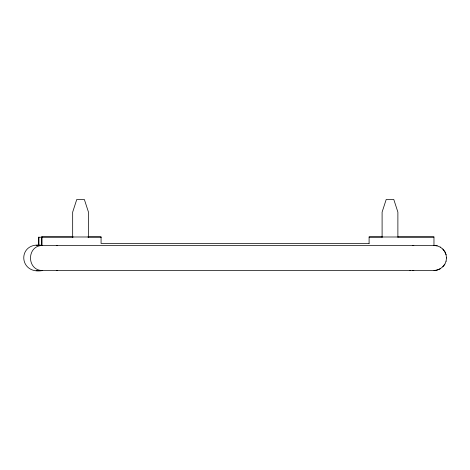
<?xml version="1.0" encoding="UTF-8"?>
<svg xmlns="http://www.w3.org/2000/svg" width="470" height="470" viewBox="0 0 470 470"><rect width="100%" height="100%" fill="white"/><g stroke="black" fill="none" stroke-linecap="round" stroke-linejoin="round"><path stroke-width="0.7" d="M38.575 245.399L38.575 237.233L42.147 237.233M440.237 268.858L437.212 270.109L433.969 270.538L42.623 270.538C26.479 270.667 26.479 245.352 42.623 245.475L38.945 245.405L38.945 237.238L38.575 237.233M41.654 245.44L41.654 236.968L73.244 236.968M41.654 236.968L42.03 236.986L42.024 245.458L433.969 245.463L433.969 236.986L398.155 236.986M87.89 236.974L101.073 236.98L101.073 243.484L369.097 243.478M369.097 243.489L369.097 236.986L382.175 236.986M446.071 261.25L446.5 257.877M446.071 261.12C444.82 266.69 439.274 270.226 433.969 270.538M442.828 266.743L444.82 264.146M42.147 245.399C17.214 241.11 17.948 275.021 42.623 270.538M42.03 236.986L101.073 236.986M369.097 236.998L433.969 236.992M100.715 237.35L101.073 237.35M36.137 270.438L42.741 270.438M36.137 245.352L38.945 245.405M433.969 245.475L437.212 245.904M409.893 270.503L410.498 270.479M440.237 247.155L437.212 245.775L433.969 245.458M440.237 247.026L442.828 249.147L444.82 251.744L446.071 254.763M442.828 249.018L444.82 251.614L446.071 254.634L446.5 258.007M397.884 237.35L397.884 212.093L393.784 199.462L386.205 199.462L382.098 212.093L382.098 237.35M88.46 237.35L88.46 212.093L84.353 199.462L76.775 199.462L72.674 212.093L72.674 237.35M57.111 245.469L56.341 245.469L57.111 245.469M413.764 245.469L412.995 245.469L413.764 245.469M57.111 270.532L56.341 270.532L57.111 270.532M413.764 270.532L412.995 270.532L413.764 270.532"/></g></svg>
